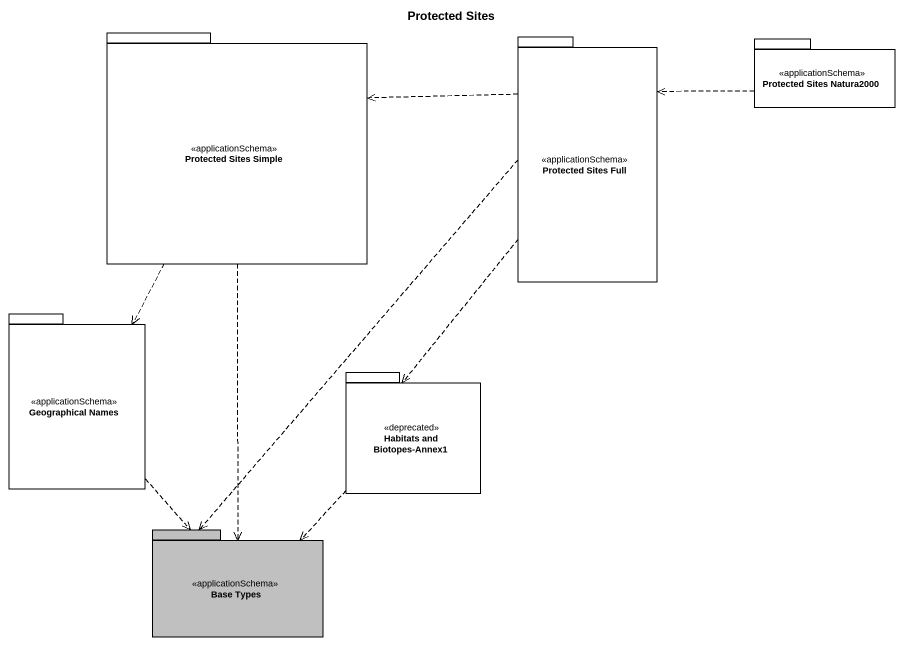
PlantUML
@startuml
title Protected Sites
package "Protected Sites Simple" as Protected_Sites_Simple <<applicationSchema>> {
}
package "Protected Sites Full" as Protected_Sites_Full <<applicationSchema>> {
}
package "Protected Sites Natura2000" as Protected_Sites_Natura2000 <<applicationSchema>> {
}
package "Geographical Names" as Geographical_Names <<applicationSchema>> {
}
package "Habitats and Biotopes-Annex1" as Habitats_and_Biotopes_Annex1 <<deprecated>> {
}
package "Base Types" as Base_Types <<applicationSchema>> #C0C0C0 {
}
Protected_Sites_Simple ..> Geographical_Names
Protected_Sites_Simple ..> Base_Types
Protected_Sites_Full .left.> Protected_Sites_Simple
Protected_Sites_Full ..> Habitats_and_Biotopes_Annex1
Protected_Sites_Full ..> Base_Types
Protected_Sites_Natura2000 .left.> Protected_Sites_Full
Geographical_Names ..> Base_Types
Habitats_and_Biotopes_Annex1 ..> Base_Types
@enduml
